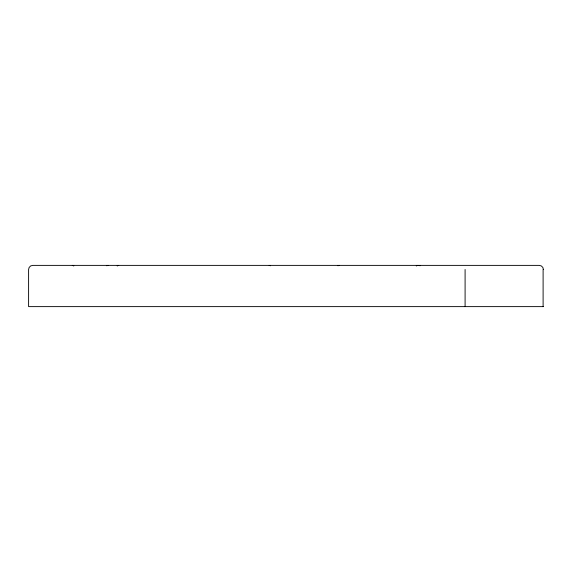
<?xml version="1.0" encoding="UTF-8"?>
<svg xmlns="http://www.w3.org/2000/svg" width="572" height="572" viewBox="0 0 572 572"><rect width="100%" height="100%" fill="white"/><g stroke="black" fill="none" stroke-linecap="round" stroke-linejoin="round"><path stroke-width="0.86" d="M117.896 265.501L117.174 265.866L118.726 265.379M106.707 265.744L108.079 265.379M337.916 265.744L339.296 265.379M543.4 306.621L28.6 306.621L28.6 269.498L29.151 267.439L30.666 265.93L32.733 265.379L539.21 265.379L541.305 265.93L542.842 267.439L543.4 269.498M418.697 265.379L420.07 265.744M269.176 265.379L270.549 265.744M543.107 269.498L543.107 306.621M465.093 269.498L465.093 306.621M416.988 265.501L416.266 265.866L417.789 265.379L417.045 265.501M73.087 265.501L72.279 265.379L73.831 265.866L73.087 265.501"/></g></svg>
